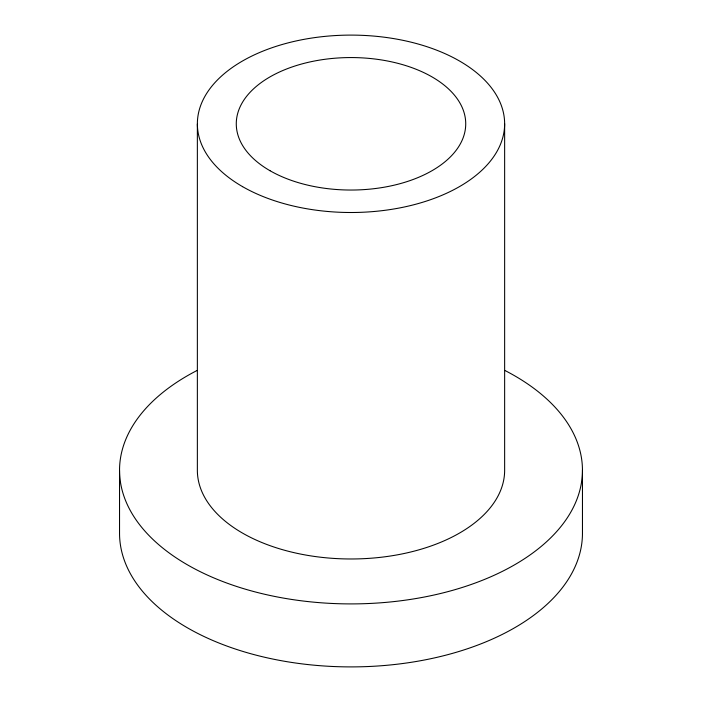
<?xml version="1.0" encoding="UTF-8"?>
<svg xmlns="http://www.w3.org/2000/svg" width="702" height="702" viewBox="0 0 702 702"><rect width="100%" height="100%" fill="white"/><g stroke="black" fill="none" stroke-linecap="round" stroke-linejoin="round"><path stroke-width="1.05" d="M582.458 470.007L582.458 533.002A231.458 133.634 0 0 1 351.465 666.9A231.458 133.634 0 0 1 119.542 533.538L119.542 470.542M504.641 123.622L504.641 470.094A153.641 88.706 0 0 1 351.307 558.976A153.641 88.706 0 0 1 197.359 470.454L197.359 123.982M505.203 370.621A231.458 133.634 0 0 1 517.628 563.022A231.458 133.634 0 0 1 184.143 562.89A231.458 133.634 0 0 1 197.043 370.489M242.585 186.653A153.641 88.706 0 0 0 499.482 146.586A153.641 88.706 0 0 0 310.933 38.171A153.641 88.706 0 0 0 242.585 186.653M270.042 170.735A114.733 66.242 0 0 0 461.881 140.812A114.733 66.242 0 0 0 321.077 59.854A114.733 66.242 0 0 0 270.042 170.735"/></g></svg>
